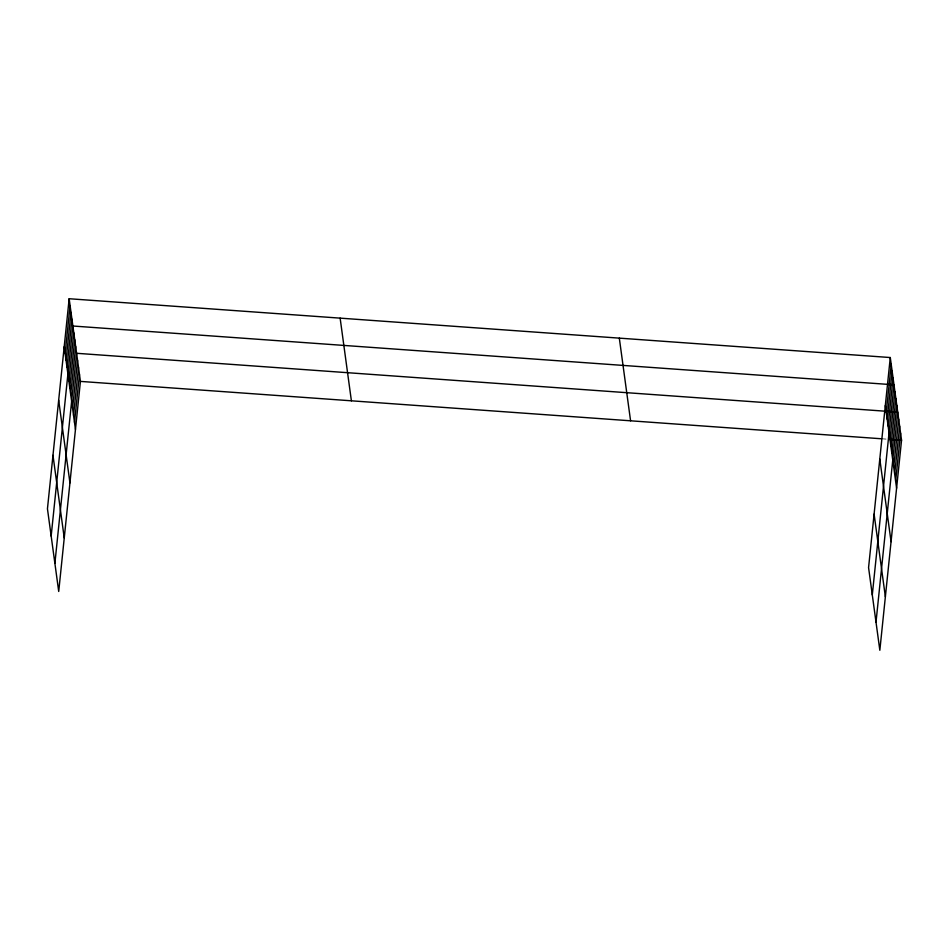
<?xml version="1.0" encoding="UTF-8"?>
<svg xmlns="http://www.w3.org/2000/svg" width="949" height="949" viewBox="0 0 949 949"><rect width="100%" height="100%" fill="white"/><g stroke="black" fill="none" stroke-linecap="round" stroke-linejoin="round"><path stroke-width="0.71" stroke-dasharray="4.75 3.56" d="M883.199 438.889L886.022 439.09"/><path stroke-width="1.42" d="M69.158 298.733L47.45 508.794L58.719 591.464L80.428 381.403L69.158 298.733L890.281 357.536L901.55 440.206L879.842 650.267L868.572 567.597L890.281 357.536M65.125 353.562L70.084 305.554M66.05 360.383L71.021 312.375M66.988 367.192L71.946 319.196M51.163 536.078L72.871 326.017L894.005 384.808L872.297 594.881M68.85 380.834L73.808 332.838M69.775 387.655L74.734 339.647M70.701 394.476L75.659 346.468M54.888 563.362L76.596 353.289L897.718 412.091L876.01 622.164M72.587 408.331L77.545 360.323M73.547 415.354L78.506 367.346M74.508 422.376L79.467 374.381M886.247 412.364L891.218 364.357M887.185 419.173L892.143 371.178M888.11 425.994L893.068 377.999M889.972 439.636L894.931 391.629M890.897 446.457L895.856 398.45M891.835 453.278L896.793 405.27M893.721 467.133L898.679 419.126M894.67 474.156L899.64 426.148M895.631 481.179L900.589 433.183M80.428 381.403L881.787 438.794M890.257 439.399L901.55 440.206M885.322 405.543L896.591 488.213M879.794 459.019L891.064 541.689M874.1 514.121L885.37 596.791M619.317 338.129L630.575 420.798M340.133 318.129L351.391 400.81M64.2 346.741L75.457 429.411M58.672 400.217L69.941 482.887M52.978 455.318L64.247 537.988"/></g></svg>
